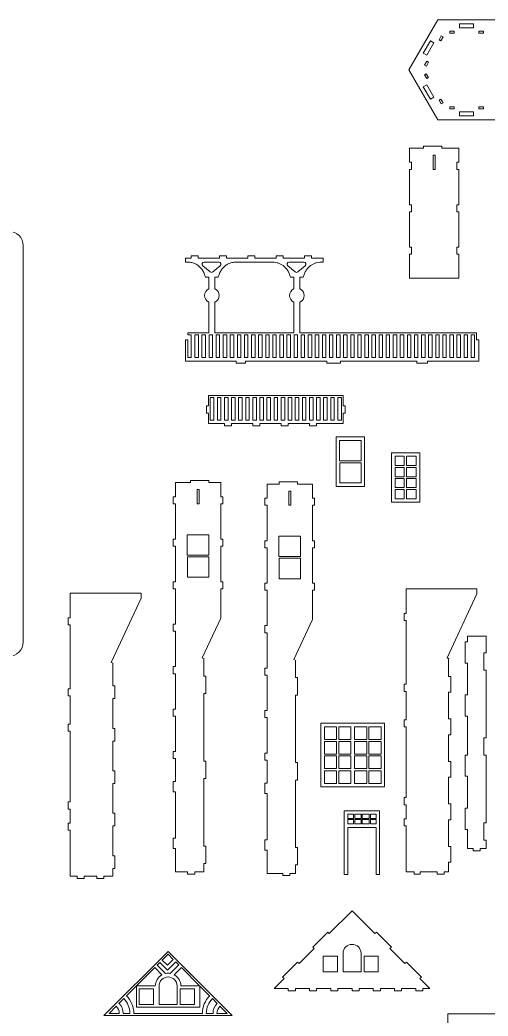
# Model space of a CAD drawing. Header units: millimetres. Extents: x -1884 to 2308, y -1461 to 1756.
# Drawn here: x -572 to 89, y -644 to 763 of the extents above; entities that cross this region are included whole.
import ezdxf

# ---------------------------------------------------------------- set-up
doc = ezdxf.new("R2010")
doc.units = ezdxf.units.MM

msp = doc.modelspace()

# ---------------------------------------------------------------- linework, layer by layer
at = {"color": 7, "linetype": 'Continuous', "lineweight": 15}
for p, q in [((18.1, 763.4), (-22.7, 692.8)), ((99.6, 763.4), (18.1, 763.4)), ((35.1, 744.7), (35.1, 747.7)), ((35.1, 747.7), (41.3, 747.7)), ((41.3, 747.7), (41.3, 744.7)), ((48.8, 752.1), (48.8, 757.7)), ((48.8, 757.7), (68.8, 757.7)), ((68.8, 752.1), (48.8, 752.1)), ((68.8, 757.7), (68.8, 752.1)), ((76.3, 747.7), (82.6, 747.7)), ((76.3, 744.7), (76.3, 747.7)), ((82.6, 747.7), (82.6, 744.7)), ((-2.3, 716.6), (7.7, 733.9)), ((7.7, 733.9), (12.5, 731.1)), ((20, 735.4), (23.1, 740.8)), ((22.6, 733.9), (20, 735.4)), ((25.7, 739.3), (22.6, 733.9)), ((23.1, 740.8), (25.7, 739.3)), ((41.3, 744.7), (35.1, 744.7)), ((82.6, 744.7), (76.3, 744.7)), ((12.5, 731.1), (2.5, 713.8)), ((2.5, 713.8), (-2.3, 716.6)), ((-0.6, 699.7), (2.5, 705.1)), ((5.1, 703.6), (2, 698.2)), ((2.5, 705.1), (5.1, 703.6)), ((-22.7, 692.8), (18.1, 622.2)), ((2, 698.2), (-0.6, 699.7)), ((-0.6, 685.9), (1.9, 687.3)), ((2.5, 680.5), (-0.6, 685.9)), ((1.9, 687.3), (5, 681.9)), ((5, 681.9), (2.5, 680.5)), ((-2.3, 669), (2.5, 671.8)), ((7.7, 651.7), (-2.3, 669)), ((2.5, 671.8), (12.5, 654.5)), ((12.5, 654.5), (7.7, 651.7)), ((20, 650.2), (22.6, 651.7)), ((23.1, 644.7), (20, 650.2)), ((22.6, 651.7), (25.7, 646.2)), ((25.7, 646.2), (23.1, 644.7)), ((35.1, 640.8), (41.3, 640.8)), ((35.1, 637.8), (35.1, 640.8)), ((41.3, 637.8), (35.1, 637.8)), ((41.3, 640.8), (41.3, 637.8)), ((48.8, 633.5), (68.8, 633.5)), ((48.8, 627.9), (48.8, 633.5)), ((68.8, 633.5), (68.8, 627.9)), ((76.3, 640.8), (82.6, 640.8)), ((76.3, 637.8), (76.3, 640.8)), ((82.6, 637.8), (76.3, 637.8)), ((82.6, 640.8), (82.6, 637.8)), ((18.1, 622.2), (99.6, 622.2)), ((68.8, 627.9), (48.8, 627.9)), ((-21.9, 582.3), (-21.9, 562.3)), ((-2, 582.3), (-21.9, 582.3)), ((23.9, 585.3), (-2, 585.3)), ((-2, 585.3), (-2, 582.3)), ((23.9, 582.3), (23.9, 585.3)), ((48.1, 582.3), (23.9, 582.3)), ((48.1, 562.3), (48.1, 582.3)), ((11.6, 572.3), (14.6, 572.3)), ((11.6, 552.3), (11.6, 572.3)), ((14.6, 572.3), (14.6, 552.3)), ((-18.9, 562.3), (-21.9, 562.3)), ((-21.9, 552.3), (-21.9, 502.3)), ((-21.9, 552.3), (-18.9, 552.3)), ((-18.9, 552.3), (-18.9, 562.3)), ((14.6, 552.3), (11.6, 552.3)), ((48.1, 562.3), (45.1, 562.3)), ((45.1, 562.3), (45.1, 552.3)), ((45.1, 552.3), (48.1, 552.3)), ((48.1, 502.3), (48.1, 552.3)), ((-18.9, 502.3), (-21.9, 502.3)), ((-18.9, 492.3), (-18.9, 502.3)), ((48.1, 502.3), (45.1, 502.3)), ((45.1, 502.3), (45.1, 492.3)), ((-21.9, 492.3), (-21.9, 442.3)), ((-21.9, 492.3), (-18.9, 492.3)), ((45.1, 492.3), (48.1, 492.3)), ((48.1, 442.3), (48.1, 492.3)), ((-567.1, -115.3), (-567.1, 444.7)), ((-18.9, 442.3), (-21.9, 442.3)), ((-18.9, 432.3), (-18.9, 442.3)), ((48.1, 442.3), (45.1, 442.3)), ((45.1, 442.3), (45.1, 432.3)), ((-337.8, 427), (-337.8, 421.4)), ((-330.2, 427), (-337.8, 427)), ((-330.2, 427), (-330.2, 430)), ((-330.2, 430), (-320.2, 430)), ((-320.2, 427), (-320.2, 430)), ((-290.2, 427), (-320.2, 427)), ((-290.2, 427), (-290.2, 430)), ((-290.2, 430), (-280.2, 430)), ((-280.2, 427), (-280.2, 430)), ((-250.2, 427), (-280.2, 427)), ((-250.2, 427), (-250.2, 430)), ((-250.2, 430), (-240.2, 430)), ((-240.2, 427), (-240.2, 430)), ((-210.2, 427), (-240.2, 427)), ((-210.2, 427), (-210.2, 430)), ((-210.2, 430), (-200.2, 430)), ((-200.2, 427), (-200.2, 430)), ((-170.2, 427), (-200.2, 427)), ((-170.2, 427), (-170.2, 430)), ((-170.2, 430), (-160.2, 430)), ((-160.2, 427), (-160.2, 430)), ((-143.7, 427), (-160.2, 427)), ((-143.7, 421.4), (-143.7, 427)), ((-21.9, 432.3), (-21.9, 398.8)), ((-21.9, 432.3), (-18.9, 432.3)), ((45.1, 432.3), (48.1, 432.3)), ((48.1, 398.8), (48.1, 432.3)), ((-313.7, 416.1), (-303.2, 407.5)), ((-290.8, 421.4), (-311.8, 421.4)), ((-299.4, 407.5), (-288.9, 416.1)), ((-217.8, 421.4), (-263.7, 421.4)), ((-193.7, 416.1), (-183.2, 407.5)), ((-170.8, 421.4), (-191.8, 421.4)), ((-179.4, 407.5), (-168.9, 416.1)), ((-309.8, 399.8), (-304.9, 399.8)), ((-304.9, 399.8), (-304.9, 383.6)), ((-291.7, 399.8), (-296.6, 399.8)), ((-296.6, 399.8), (-296.6, 383.6)), ((-184.9, 399.8), (-189.8, 399.8)), ((-184.9, 383.6), (-184.9, 399.8)), ((-176.6, 399.8), (-171.7, 399.8)), ((-176.6, 383.6), (-176.6, 399.8)), ((-21.9, 398.8), (48.1, 398.8)), ((-304.9, 364.6), (-304.9, 321.5)), ((-296.6, 364.6), (-296.6, 321.5)), ((-184.9, 321.5), (-184.9, 364.6)), ((-176.6, 321.5), (-176.6, 364.6)), ((-337.8, 311.5), (-337.8, 281.5)), ((-334.8, 311.5), (-337.8, 311.5)), ((-334.8, 318.5), (-334.8, 321.5)), ((-304.9, 321.5), (-334.8, 321.5)), ((-329.8, 318.5), (-334.8, 318.5)), ((-334.8, 311.5), (-334.8, 286.5)), ((-329.8, 286.5), (-329.8, 318.5)), ((-324.8, 318.5), (-324.8, 286.5)), ((-319.8, 318.5), (-324.8, 318.5)), ((-319.8, 286.5), (-319.8, 318.5)), ((-314.8, 318.5), (-314.8, 286.5)), ((-309.8, 318.5), (-314.8, 318.5)), ((-309.8, 286.5), (-309.8, 318.5)), ((-304.8, 318.5), (-304.8, 286.5)), ((-299.8, 318.5), (-304.8, 318.5)), ((-299.8, 286.5), (-299.8, 318.5)), ((-296.6, 321.5), (-184.9, 321.5)), ((-294.8, 318.5), (-294.8, 286.5)), ((-289.8, 318.5), (-294.8, 318.5)), ((-289.8, 286.5), (-289.8, 318.5)), ((-284.8, 318.5), (-284.8, 286.5)), ((-279.8, 318.5), (-284.8, 318.5)), ((-279.8, 286.5), (-279.8, 318.5)), ((-274.8, 318.5), (-274.8, 286.5)), ((-269.8, 318.5), (-274.8, 318.5)), ((-269.8, 286.5), (-269.8, 318.5)), ((-264.8, 318.5), (-264.8, 286.5)), ((-259.8, 318.5), (-264.8, 318.5)), ((-259.8, 286.5), (-259.8, 318.5)), ((-254.8, 318.5), (-254.8, 286.5)), ((-249.8, 318.5), (-254.8, 318.5)), ((-249.8, 286.5), (-249.8, 318.5)), ((-244.8, 318.5), (-244.8, 286.5)), ((-239.8, 318.5), (-244.8, 318.5)), ((-239.8, 286.5), (-239.8, 318.5)), ((-234.8, 318.5), (-234.8, 286.5)), ((-229.8, 318.5), (-234.8, 318.5)), ((-229.8, 286.5), (-229.8, 318.5)), ((-224.8, 318.5), (-224.8, 286.5)), ((-219.8, 318.5), (-224.8, 318.5)), ((-219.8, 286.5), (-219.8, 318.5)), ((-214.8, 318.5), (-214.8, 286.5)), ((-209.8, 318.5), (-214.8, 318.5)), ((-209.8, 286.5), (-209.8, 318.5)), ((-204.8, 318.5), (-204.8, 286.5)), ((-199.8, 318.5), (-204.8, 318.5)), ((-199.8, 286.5), (-199.8, 318.5)), ((-194.8, 318.5), (-194.8, 286.5)), ((-189.8, 318.5), (-194.8, 318.5)), ((-189.8, 286.5), (-189.8, 318.5)), ((-184.8, 318.5), (-184.8, 286.5)), ((-179.8, 318.5), (-184.8, 318.5)), ((-179.8, 286.5), (-179.8, 318.5)), ((73, 321.5), (-176.6, 321.5)), ((-174.8, 318.5), (-174.8, 286.5)), ((-169.8, 318.5), (-174.8, 318.5)), ((-169.8, 286.5), (-169.8, 318.5)), ((-164.8, 318.5), (-164.8, 286.5)), ((-159.8, 318.5), (-164.8, 318.5)), ((-159.8, 286.5), (-159.8, 318.5)), ((-154.8, 318.5), (-154.8, 286.5)), ((-149.8, 318.5), (-154.8, 318.5)), ((-149.8, 286.5), (-149.8, 318.5)), ((-144.8, 318.5), (-144.8, 286.5)), ((-139.8, 318.5), (-144.8, 318.5)), ((-139.8, 286.5), (-139.8, 318.5)), ((-134.8, 318.5), (-134.8, 286.5)), ((-129.8, 318.5), (-134.8, 318.5)), ((-129.8, 286.5), (-129.8, 318.5)), ((-124.8, 318.5), (-124.8, 286.5)), ((-119.8, 318.5), (-124.8, 318.5)), ((-119.8, 286.5), (-119.8, 318.5)), ((-114.8, 318.5), (-114.8, 286.5)), ((-109.8, 318.5), (-114.8, 318.5)), ((-109.8, 286.5), (-109.8, 318.5)), ((-104.8, 318.5), (-104.8, 286.5)), ((-99.8, 318.5), (-104.8, 318.5)), ((-99.8, 286.5), (-99.8, 318.5)), ((-94.8, 318.5), (-94.8, 286.5)), ((-89.8, 318.5), (-94.8, 318.5)), ((-89.8, 286.5), (-89.8, 318.5)), ((-84.8, 318.5), (-84.8, 286.5)), ((-79.8, 318.5), (-84.8, 318.5)), ((-79.8, 286.5), (-79.8, 318.5)), ((-74.8, 318.5), (-74.8, 286.5)), ((-69.8, 318.5), (-74.8, 318.5)), ((-69.8, 286.5), (-69.8, 318.5)), ((-64.8, 318.5), (-64.8, 286.5)), ((-59.8, 318.5), (-64.8, 318.5)), ((-59.8, 286.5), (-59.8, 318.5)), ((-54.8, 318.5), (-54.8, 286.5)), ((-49.8, 318.5), (-54.8, 318.5)), ((-49.8, 286.5), (-49.8, 318.5)), ((-44.8, 318.5), (-44.8, 286.5)), ((-39.8, 318.5), (-44.8, 318.5)), ((-39.8, 286.5), (-39.8, 318.5)), ((-34.8, 318.5), (-34.8, 286.5)), ((-29.8, 318.5), (-34.8, 318.5)), ((-29.8, 286.5), (-29.8, 318.5)), ((-24.8, 318.5), (-24.8, 286.5)), ((-19.8, 318.5), (-24.8, 318.5)), ((-19.8, 286.5), (-19.8, 318.5)), ((-14.8, 318.5), (-14.8, 286.5)), ((-9.8, 318.5), (-14.8, 318.5)), ((-9.8, 286.5), (-9.8, 318.5)), ((-4.8, 318.5), (-4.8, 286.5)), ((0.2, 318.5), (-4.8, 318.5)), ((0.2, 286.5), (0.2, 318.5)), ((5.2, 318.5), (5.2, 286.5)), ((10.2, 318.5), (5.2, 318.5)), ((10.2, 286.5), (10.2, 318.5)), ((15.2, 318.5), (15.2, 286.5)), ((20.2, 318.5), (15.2, 318.5)), ((20.2, 286.5), (20.2, 318.5)), ((25.2, 318.5), (25.2, 286.5)), ((30.2, 318.5), (25.2, 318.5)), ((30.2, 286.5), (30.2, 318.5)), ((35.2, 318.5), (35.2, 286.5)), ((40.2, 318.5), (35.2, 318.5)), ((40.2, 286.5), (40.2, 318.5)), ((45.2, 318.5), (45.2, 286.5)), ((50.2, 318.5), (45.2, 318.5)), ((50.2, 286.5), (50.2, 318.5)), ((55.2, 318.5), (55.2, 286.5)), ((60.2, 318.5), (55.2, 318.5)), ((60.2, 286.5), (60.2, 318.5)), ((65.2, 318.5), (65.2, 286.5)), ((70.2, 318.5), (65.2, 318.5)), ((70.2, 286.5), (70.2, 318.5)), ((73, 321.5), (73, 311.5)), ((73, 311.5), (76, 311.5)), ((76, 281.5), (76, 311.5)), ((-337.8, 281.5), (-266.3, 281.5)), ((-334.8, 286.5), (-329.8, 286.5)), ((-324.8, 286.5), (-319.8, 286.5)), ((-314.8, 286.5), (-309.8, 286.5)), ((-304.8, 286.5), (-299.8, 286.5)), ((-294.8, 286.5), (-289.8, 286.5)), ((-284.8, 286.5), (-279.8, 286.5)), ((-274.8, 286.5), (-269.8, 286.5)), ((-266.3, 278.5), (-266.3, 281.5)), ((-264.8, 286.5), (-259.8, 286.5)), ((-254.8, 286.5), (-249.8, 286.5)), ((-253.4, 281.5), (-138.4, 281.5)), ((-253.4, 278.5), (-253.4, 281.5)), ((-244.8, 286.5), (-239.8, 286.5)), ((-234.8, 286.5), (-229.8, 286.5)), ((-224.8, 286.5), (-219.8, 286.5)), ((-214.8, 286.5), (-209.8, 286.5)), ((-204.8, 286.5), (-199.8, 286.5)), ((-194.8, 286.5), (-189.8, 286.5)), ((-184.8, 286.5), (-179.8, 286.5)), ((-174.8, 286.5), (-169.8, 286.5)), ((-164.8, 286.5), (-159.8, 286.5)), ((-154.8, 286.5), (-149.8, 286.5)), ((-144.8, 286.5), (-139.8, 286.5)), ((-138.4, 278.5), (-138.4, 281.5)), ((-134.8, 286.5), (-129.8, 286.5)), ((-124.8, 286.5), (-119.8, 286.5)), ((-119.4, 281.5), (-11.3, 281.5)), ((-119.4, 278.5), (-119.4, 281.5)), ((-114.8, 286.5), (-109.8, 286.5)), ((-104.8, 286.5), (-99.8, 286.5)), ((-94.8, 286.5), (-89.8, 286.5)), ((-84.8, 286.5), (-79.8, 286.5)), ((-74.8, 286.5), (-69.8, 286.5)), ((-64.8, 286.5), (-59.8, 286.5)), ((-54.8, 286.5), (-49.8, 286.5)), ((-44.8, 286.5), (-39.8, 286.5)), ((-34.8, 286.5), (-29.8, 286.5)), ((-24.8, 286.5), (-19.8, 286.5)), ((-14.8, 286.5), (-9.8, 286.5)), ((-11.3, 278.5), (-11.3, 281.5)), ((-4.8, 286.5), (0.2, 286.5)), ((3.5, 281.5), (76, 281.5)), ((3.5, 278.5), (3.5, 281.5)), ((5.2, 286.5), (10.2, 286.5)), ((15.2, 286.5), (20.2, 286.5)), ((25.2, 286.5), (30.2, 286.5)), ((35.2, 286.5), (40.2, 286.5)), ((45.2, 286.5), (50.2, 286.5)), ((55.2, 286.5), (60.2, 286.5)), ((65.2, 286.5), (70.2, 286.5)), ((-266.3, 278.5), (-253.4, 278.5)), ((-138.4, 278.5), (-119.4, 278.5)), ((-11.3, 278.5), (3.5, 278.5)), ((-115.5, 233.1), (-305.5, 233.1)), ((-305.5, 233.1), (-305.5, 218.1)), ((-303, 230.1), (-303, 198.1)), ((-298, 230.1), (-303, 230.1)), ((-298, 198.1), (-298, 230.1)), ((-288, 230.1), (-293, 230.1)), ((-293, 230.1), (-293, 198.1)), ((-288, 198.1), (-288, 230.1)), ((-278, 230.1), (-283, 230.1)), ((-283, 230.1), (-283, 198.1)), ((-278, 198.1), (-278, 230.1)), ((-268, 230.1), (-273, 230.1)), ((-273, 230.1), (-273, 198.1)), ((-268, 198.1), (-268, 230.1)), ((-258, 230.1), (-263, 230.1)), ((-263, 230.1), (-263, 198.1)), ((-258, 198.1), (-258, 230.1)), ((-248, 230.1), (-253, 230.1)), ((-253, 230.1), (-253, 198.1)), ((-248, 198.1), (-248, 230.1)), ((-238, 230.1), (-243, 230.1)), ((-243, 230.1), (-243, 198.1)), ((-238, 198.1), (-238, 230.1)), ((-228, 230.1), (-233, 230.1)), ((-233, 230.1), (-233, 198.1)), ((-228, 198.1), (-228, 230.1)), ((-218, 230.1), (-223, 230.1)), ((-223, 230.1), (-223, 198.1)), ((-218, 198.1), (-218, 230.1)), ((-208, 230.1), (-213, 230.1)), ((-213, 230.1), (-213, 198.1)), ((-208, 198.1), (-208, 230.1)), ((-198, 230.1), (-203, 230.1)), ((-203, 230.1), (-203, 198.1)), ((-198, 198.1), (-198, 230.1)), ((-188, 230.1), (-193, 230.1)), ((-193, 230.1), (-193, 198.1)), ((-188, 198.1), (-188, 230.1)), ((-178, 230.1), (-183, 230.1)), ((-183, 230.1), (-183, 198.1)), ((-178, 198.1), (-178, 230.1)), ((-168, 230.1), (-173, 230.1)), ((-173, 230.1), (-173, 198.1)), ((-168, 198.1), (-168, 230.1)), ((-158, 230.1), (-163, 230.1)), ((-163, 230.1), (-163, 198.1)), ((-158, 198.1), (-158, 230.1)), ((-148, 230.1), (-153, 230.1)), ((-153, 230.1), (-153, 198.1)), ((-148, 198.1), (-148, 230.1)), ((-138, 230.1), (-143, 230.1)), ((-143, 230.1), (-143, 198.1)), ((-138, 198.1), (-138, 230.1)), ((-128, 230.1), (-133, 230.1)), ((-133, 230.1), (-133, 198.1)), ((-128, 198.1), (-128, 230.1)), ((-118, 230.1), (-123, 230.1)), ((-123, 230.1), (-123, 198.1)), ((-118, 198.1), (-118, 230.1)), ((-115.5, 218.1), (-115.5, 233.1)), ((-308.5, 218.1), (-308.5, 208.1)), ((-305.5, 218.1), (-308.5, 218.1)), ((-112.5, 218.1), (-115.5, 218.1)), ((-112.5, 208.1), (-112.5, 218.1)), ((-308.5, 208.1), (-305.5, 208.1)), ((-305.5, 208.1), (-305.5, 193.1)), ((-303, 198.1), (-298, 198.1)), ((-293, 198.1), (-288, 198.1)), ((-283, 198.1), (-278, 198.1)), ((-273, 198.1), (-268, 198.1)), ((-263, 198.1), (-258, 198.1)), ((-253, 198.1), (-248, 198.1)), ((-243, 198.1), (-238, 198.1)), ((-233, 198.1), (-228, 198.1)), ((-223, 198.1), (-218, 198.1)), ((-213, 198.1), (-208, 198.1)), ((-203, 198.1), (-198, 198.1)), ((-193, 198.1), (-188, 198.1)), ((-183, 198.1), (-178, 198.1)), ((-173, 198.1), (-168, 198.1)), ((-163, 198.1), (-158, 198.1)), ((-153, 198.1), (-148, 198.1)), ((-143, 198.1), (-138, 198.1)), ((-133, 198.1), (-128, 198.1)), ((-123, 198.1), (-118, 198.1)), ((-115.5, 208.1), (-112.5, 208.1)), ((-115.5, 193.1), (-115.5, 208.1)), ((-305.5, 193.1), (-283, 193.1)), ((-283, 190.1), (-283, 193.1)), ((-273, 190.1), (-283, 190.1)), ((-273, 193.1), (-243, 193.1)), ((-273, 190.1), (-273, 193.1)), ((-243, 190.1), (-243, 193.1)), ((-233, 190.1), (-243, 190.1)), ((-233, 193.1), (-203, 193.1)), ((-233, 190.1), (-233, 193.1)), ((-203, 190.1), (-203, 193.1)), ((-193, 190.1), (-203, 190.1)), ((-193, 193.1), (-163, 193.1)), ((-193, 190.1), (-193, 193.1)), ((-163, 190.1), (-163, 193.1)), ((-153, 190.1), (-163, 190.1)), ((-153, 193.1), (-115.5, 193.1)), ((-153, 190.1), (-153, 193.1)), ((-125.2, 104.3), (-125.2, 174.3)), ((-125.2, 174.3), (-85.2, 174.3)), ((-120.6, 169.3), (-90.2, 169.3)), ((-120.6, 140.5), (-120.6, 169.3)), ((-90.2, 169.3), (-90.2, 140.5)), ((-85.2, 174.3), (-85.2, 104.3)), ((-7.2, 152), (-47.2, 152)), ((-47.2, 152), (-47.2, 82)), ((-42.2, 133.9), (-42.2, 147)), ((-29.1, 147), (-42.2, 147)), ((-29.1, 147), (-29.1, 133.9)), ((-12.2, 147), (-25.9, 147)), ((-25.9, 133.9), (-25.9, 147)), ((-12.2, 133.9), (-12.2, 147)), ((-7.2, 82), (-7.2, 152)), ((-90.2, 140.5), (-120.6, 140.5)), ((-120.2, 138), (-90.2, 138)), ((-120.2, 109.3), (-120.2, 138)), ((-90.2, 138), (-90.2, 109.3)), ((-29.1, 133.9), (-42.2, 133.9)), ((-42.2, 131.2), (-29.1, 131.2)), ((-42.2, 118.2), (-42.2, 131.2)), ((-29.1, 131.2), (-29.1, 118.2)), ((-12.2, 133.9), (-25.9, 133.9)), ((-25.9, 131.2), (-12.2, 131.2)), ((-25.9, 118.2), (-25.9, 131.2)), ((-12.2, 118.2), (-12.2, 131.2)), ((-331, 112.9), (-305.2, 112.9)), ((-331, 109.9), (-331, 112.9)), ((-305.2, 112.9), (-305.2, 109.9)), ((-42.2, 118.2), (-29.1, 118.2)), ((-29.1, 115.7), (-42.2, 115.7)), ((-42.2, 115.7), (-42.2, 102.7)), ((-29.1, 115.7), (-29.1, 102.7)), ((-25.9, 118.2), (-12.2, 118.2)), ((-12.2, 115.7), (-25.9, 115.7)), ((-25.9, 102.7), (-25.9, 115.7)), ((-12.2, 102.7), (-12.2, 115.7)), ((-352.2, 89.9), (-352.2, 109.9)), ((-352.2, 109.9), (-331, 109.9)), ((-318.5, 99.9), (-321.7, 99.9)), ((-321.7, 99.9), (-321.7, 79.9)), ((-318.5, 79.9), (-318.5, 99.9)), ((-305.2, 109.9), (-288.2, 109.9)), ((-288.2, 89.9), (-288.2, 109.9)), ((-222.8, 87.8), (-222.8, 107.8)), ((-205.9, 107.8), (-222.8, 107.8)), ((-205.9, 107.8), (-205.9, 110.8)), ((-205.9, 110.8), (-180, 110.8)), ((-180, 107.8), (-180, 110.8)), ((-158.8, 107.8), (-180, 107.8)), ((-158.8, 87.8), (-158.8, 107.8)), ((-85.2, 104.3), (-125.2, 104.3)), ((-90.2, 109.3), (-120.2, 109.3)), ((-29.1, 102.7), (-42.2, 102.7)), ((-42.2, 100), (-29.1, 100)), ((-42.2, 100), (-42.2, 87)), ((-29.1, 100), (-29.1, 87)), ((-12.2, 102.7), (-25.9, 102.7)), ((-25.9, 87), (-25.9, 100)), ((-25.9, 100), (-12.2, 100)), ((-12.2, 87), (-12.2, 100)), ((-355.2, 79.9), (-355.2, 89.9)), ((-355.2, 89.9), (-352.2, 89.9)), ((-288.2, 89.9), (-285.2, 89.9)), ((-285.2, 89.9), (-285.2, 79.9)), ((-225.8, 77.8), (-225.8, 87.8)), ((-225.8, 87.8), (-222.8, 87.8)), ((-192.3, 97.8), (-189.1, 97.8)), ((-192.3, 77.8), (-192.3, 97.8)), ((-189.1, 97.8), (-189.1, 77.8)), ((-158.8, 87.8), (-155.8, 87.8)), ((-155.8, 87.8), (-155.8, 77.8)), ((-42.2, 87), (-29.1, 87)), ((-25.9, 87), (-12.2, 87)), ((-355.2, 79.9), (-352.2, 79.9)), ((-352.2, 29.9), (-352.2, 79.9)), ((-321.7, 79.9), (-318.5, 79.9)), ((-288.2, 79.9), (-285.2, 79.9)), ((-288.2, 29.9), (-288.2, 79.9)), ((-225.8, 77.8), (-222.8, 77.8)), ((-222.8, 27.8), (-222.8, 77.8)), ((-189.1, 77.8), (-192.3, 77.8)), ((-158.8, 77.8), (-155.8, 77.8)), ((-158.8, 27.8), (-158.8, 77.8)), ((-47.2, 82), (-7.2, 82)), ((-355.2, 19.9), (-355.2, 29.9)), ((-355.2, 29.9), (-352.2, 29.9)), ((-305.2, 36.2), (-335.6, 36.2)), ((-335.6, 36.2), (-335.6, 7.5)), ((-305.2, 7.5), (-305.2, 36.2)), ((-288.2, 29.9), (-285.2, 29.9)), ((-285.2, 29.9), (-285.2, 19.9)), ((-206.2, 34.1), (-206.2, 5.4)), ((-175.8, 34.1), (-206.2, 34.1)), ((-175.8, 5.4), (-175.8, 34.1)), ((-355.2, 19.9), (-352.2, 19.9)), ((-352.2, -30.1), (-352.2, 19.9)), ((-288.2, 19.9), (-285.2, 19.9)), ((-288.2, -30.1), (-288.2, 19.9)), ((-225.8, 17.8), (-225.8, 27.8)), ((-225.8, 27.8), (-222.8, 27.8)), ((-225.8, 17.8), (-222.8, 17.8)), ((-222.8, -32.2), (-222.8, 17.8)), ((-158.8, 27.8), (-155.8, 27.8)), ((-158.8, 17.8), (-155.8, 17.8)), ((-158.8, -32.2), (-158.8, 17.8)), ((-155.8, 27.8), (-155.8, 17.8)), ((-335.6, 7.5), (-305.2, 7.5)), ((-305.2, 5), (-335.2, 5)), ((-335.2, 5), (-335.2, -23.8)), ((-305.2, -23.8), (-305.2, 5)), ((-206.2, 5.4), (-175.8, 5.4)), ((-175.8, 2.9), (-205.8, 2.9)), ((-205.8, 2.9), (-205.8, -25.9)), ((-175.8, -25.9), (-175.8, 2.9)), ((-335.2, -23.8), (-305.2, -23.8)), ((-205.8, -25.9), (-175.8, -25.9)), ((-355.2, -40.1), (-355.2, -30.1)), ((-355.2, -30.1), (-352.2, -30.1)), ((-355.2, -40.1), (-352.2, -40.1)), ((-352.2, -90.1), (-352.2, -40.1)), ((-288.2, -30.1), (-285.2, -30.1)), ((-288.2, -40.1), (-285.2, -40.1)), ((-288.2, -81.5), (-288.2, -40.1)), ((-285.2, -30.1), (-285.2, -40.1)), ((-225.8, -42.2), (-225.8, -32.2)), ((-225.8, -32.2), (-222.8, -32.2)), ((-225.8, -42.2), (-222.8, -42.2)), ((-222.8, -92.2), (-222.8, -42.2)), ((-158.8, -32.2), (-155.8, -32.2)), ((-158.8, -42.2), (-155.8, -42.2)), ((-158.8, -83.6), (-158.8, -42.2)), ((-155.8, -32.2), (-155.8, -42.2)), ((-26.5, -75.1), (-26.5, -40.1)), ((-26.5, -40.1), (73.5, -40.1)), ((73.5, -47.2), (73.5, -40.1)), ((-500.6, -46.3), (-400.6, -46.3)), ((-500.6, -81.3), (-500.6, -46.3)), ((-442.9, -144.1), (-400.6, -53.4)), ((-400.6, -53.4), (-400.6, -46.3)), ((31.2, -137.9), (73.5, -47.2)), ((-503.6, -91.3), (-503.6, -81.3)), ((-503.6, -81.3), (-500.6, -81.3)), ((-314.5, -137.9), (-288.2, -81.5)), ((-158.8, -83.6), (-185.1, -140)), ((-29.5, -85.1), (-29.5, -75.1)), ((-29.5, -75.1), (-26.5, -75.1)), ((-503.6, -91.3), (-500.6, -91.3)), ((-500.6, -181.3), (-500.6, -91.3)), ((-355.2, -100.1), (-355.2, -90.1)), ((-355.2, -90.1), (-352.2, -90.1)), ((-225.8, -102.2), (-225.8, -92.2)), ((-225.8, -92.2), (-222.8, -92.2)), ((-29.5, -85.1), (-26.5, -85.1)), ((-26.5, -175.1), (-26.5, -85.1)), ((-355.2, -100.1), (-352.2, -100.1)), ((-352.2, -150.1), (-352.2, -100.1)), ((-225.8, -102.2), (-222.8, -102.2)), ((-222.8, -152.2), (-222.8, -102.2)), ((60, -107.2), (86.3, -107.2)), ((60, -107.2), (60, -115)), ((86.3, -130.7), (86.3, -107.2)), ((57, -145), (57, -115)), ((57, -115), (60, -115)), ((-311.8, -139.2), (-314.5, -137.9)), ((-311.8, -139.2), (-312.2, -140.1)), ((-312.2, -163.6), (-312.2, -140.1)), ((-185.1, -140), (-182.4, -141.3)), ((33.9, -139.2), (31.2, -137.9)), ((33.9, -139.2), (33.5, -140.1)), ((33.5, -164), (33.5, -140.1)), ((83.3, -130.7), (86.3, -130.7)), ((83.3, -155.3), (83.3, -130.7)), ((-440.2, -145.4), (-442.9, -144.1)), ((-440.2, -145.4), (-440.6, -146.3)), ((-440.6, -177.3), (-440.6, -146.3)), ((-355.2, -160.1), (-355.2, -150.1)), ((-355.2, -150.1), (-352.2, -150.1)), ((-225.8, -162.2), (-225.8, -152.2)), ((-225.8, -152.2), (-222.8, -152.2)), ((-182.8, -142.2), (-182.4, -141.3)), ((-182.8, -142.2), (-182.8, -165.7)), ((57, -145), (60, -145)), ((60, -145), (60, -190)), ((-355.2, -160.1), (-352.2, -160.1)), ((-352.2, -210.1), (-352.2, -160.1)), ((-309.2, -163.6), (-312.2, -163.6)), ((-309.2, -188.2), (-309.2, -163.6)), ((-225.8, -162.2), (-222.8, -162.2)), ((-222.8, -212.2), (-222.8, -162.2)), ((-179.8, -165.7), (-182.8, -165.7)), ((-179.8, -190.3), (-179.8, -165.7)), ((33.5, -164), (36.5, -164)), ((36.5, -164), (36.5, -186.4)), ((86.3, -155.3), (83.3, -155.3)), ((86.3, -250.7), (86.3, -155.3)), ((-503.6, -191.3), (-503.6, -181.3)), ((-503.6, -181.3), (-500.6, -181.3)), ((-440.6, -177.3), (-437.6, -177.3)), ((-437.6, -177.3), (-437.6, -195.2)), ((-29.5, -185.1), (-29.5, -175.1)), ((-29.5, -175.1), (-26.5, -175.1)), ((-503.6, -191.3), (-500.6, -191.3)), ((-500.6, -231.3), (-500.6, -191.3)), ((-437.6, -195.2), (-440.6, -195.2)), ((-440.6, -237.3), (-440.6, -195.2)), ((-309.2, -188.2), (-312.2, -188.2)), ((-312.2, -283.6), (-312.2, -188.2)), ((-179.8, -190.3), (-182.8, -190.3)), ((-182.8, -190.3), (-182.8, -285.7)), ((-29.5, -185.1), (-26.5, -185.1)), ((-26.5, -225.1), (-26.5, -185.1)), ((36.5, -186.4), (33.5, -186.4)), ((33.5, -224), (33.5, -186.4)), ((57, -220), (57, -190)), ((57, -190), (60, -190)), ((-355.2, -220.1), (-355.2, -210.1)), ((-355.2, -210.1), (-352.2, -210.1)), ((-355.2, -220.1), (-352.2, -220.1)), ((-352.2, -270.1), (-352.2, -220.1)), ((-225.8, -222.2), (-225.8, -212.2)), ((-225.8, -212.2), (-222.8, -212.2)), ((-225.8, -222.2), (-222.8, -222.2)), ((-222.8, -272.2), (-222.8, -222.2)), ((-29.5, -235.1), (-29.5, -225.1)), ((-29.5, -225.1), (-26.5, -225.1)), ((33.5, -224), (36.5, -224)), ((36.5, -224), (36.5, -246.4)), ((57, -220), (60, -220)), ((60, -220), (60, -275)), ((-503.6, -241.3), (-503.6, -231.3)), ((-503.6, -231.3), (-500.6, -231.3)), ((-440.6, -237.3), (-437.6, -237.3)), ((-437.6, -237.3), (-437.6, -255.2)), ((-146.9, -230), (-146.9, -320)), ((-56.9, -230), (-146.9, -230)), ((-124.7, -235), (-141.9, -235)), ((-141.9, -235), (-141.9, -253)), ((-124.7, -253), (-124.7, -235)), ((-104.4, -235), (-121.7, -235)), ((-121.7, -235), (-121.7, -253)), ((-104.4, -235), (-104.4, -253)), ((-82.2, -235), (-99.4, -235)), ((-99.4, -235), (-99.4, -253)), ((-82.2, -253), (-82.2, -235)), ((-61.9, -235), (-79.2, -235)), ((-79.2, -235), (-79.2, -253)), ((-61.9, -235), (-61.9, -253)), ((-56.9, -230), (-56.9, -320)), ((-29.5, -235.1), (-26.5, -235.1)), ((-26.5, -335.1), (-26.5, -235.1)), ((-503.6, -241.3), (-500.6, -241.3)), ((-500.6, -341.3), (-500.6, -241.3)), ((-141.9, -253), (-124.7, -253)), ((-121.7, -253), (-104.4, -253)), ((-99.4, -253), (-82.2, -253)), ((-79.2, -253), (-61.9, -253)), ((36.5, -246.4), (33.5, -246.4)), ((33.5, -284), (33.5, -246.4)), ((83.3, -250.7), (86.3, -250.7)), ((83.3, -275.3), (83.3, -250.7)), ((-437.6, -255.2), (-440.6, -255.2)), ((-440.6, -297.3), (-440.6, -255.2)), ((-124.7, -256), (-141.9, -256)), ((-141.9, -256), (-141.9, -273.8)), ((-124.7, -273.8), (-124.7, -256)), ((-104.4, -256), (-121.7, -256)), ((-121.7, -256), (-121.7, -273.8)), ((-104.4, -256), (-104.4, -273.8)), ((-82.2, -256), (-99.4, -256)), ((-99.4, -256), (-99.4, -273.8)), ((-82.2, -273.8), (-82.2, -256)), ((-61.9, -256), (-79.2, -256)), ((-79.2, -256), (-79.2, -273.8)), ((-61.9, -256), (-61.9, -273.8)), ((-355.2, -280.1), (-355.2, -270.1)), ((-355.2, -270.1), (-352.2, -270.1)), ((-355.2, -280.1), (-352.2, -280.1)), ((-352.2, -312.4), (-352.2, -280.1)), ((-225.8, -282.2), (-225.8, -272.2)), ((-225.8, -272.2), (-222.8, -272.2)), ((-124.7, -273.8), (-141.9, -273.8)), ((-124.7, -276.3), (-141.9, -276.3)), ((-141.9, -276.3), (-141.9, -294.2)), ((-124.7, -294.2), (-124.7, -276.3)), ((-104.4, -273.8), (-121.7, -273.8)), ((-104.4, -276.3), (-121.7, -276.3)), ((-121.7, -276.3), (-121.7, -294.2)), ((-104.4, -276.3), (-104.4, -294.2)), ((-82.2, -273.8), (-99.4, -273.8)), ((-82.2, -276.3), (-99.4, -276.3)), ((-99.4, -276.3), (-99.4, -294.2)), ((-82.2, -294.2), (-82.2, -276.3)), ((-61.9, -273.8), (-79.2, -273.8)), ((-61.9, -276.3), (-79.2, -276.3)), ((-79.2, -276.3), (-79.2, -294.2)), ((-61.9, -276.3), (-61.9, -294.2)), ((57, -305), (57, -275)), ((57, -275), (60, -275)), ((86.3, -275.3), (83.3, -275.3)), ((86.3, -370.7), (86.3, -275.3)), ((-309.2, -283.6), (-312.2, -283.6)), ((-309.2, -308.2), (-309.2, -283.6)), ((-225.8, -282.2), (-222.8, -282.2)), ((-222.8, -314.6), (-222.8, -282.2)), ((-179.8, -285.7), (-182.8, -285.7)), ((-179.8, -310.3), (-179.8, -285.7)), ((-141.9, -294.2), (-124.7, -294.2)), ((-121.7, -294.2), (-104.4, -294.2)), ((-99.4, -294.2), (-82.2, -294.2)), ((-79.2, -294.2), (-61.9, -294.2)), ((33.5, -284), (36.5, -284)), ((36.5, -284), (36.5, -306.4)), ((-440.6, -297.3), (-437.6, -297.3)), ((-437.6, -297.3), (-437.6, -315.2)), ((-309.2, -308.2), (-312.2, -308.2)), ((-312.2, -403.6), (-312.2, -308.2)), ((-124.7, -297.2), (-141.9, -297.2)), ((-141.9, -297.2), (-141.9, -315)), ((-124.7, -315), (-124.7, -297.2)), ((-104.4, -297.2), (-121.7, -297.2)), ((-121.7, -297.2), (-121.7, -315)), ((-104.4, -297.2), (-104.4, -315)), ((-82.2, -297.2), (-99.4, -297.2)), ((-99.4, -297.2), (-99.4, -315)), ((-82.2, -315), (-82.2, -297.2)), ((-61.9, -297.2), (-79.2, -297.2)), ((-79.2, -297.2), (-79.2, -315)), ((-61.9, -297.2), (-61.9, -315)), ((36.5, -306.4), (33.5, -306.4)), ((33.5, -344), (33.5, -306.4)), ((57, -305), (60, -305)), ((60, -305), (60, -350)), ((-437.6, -315.2), (-440.6, -315.2)), ((-440.6, -357.3), (-440.6, -315.2)), ((-355.2, -327.1), (-355.2, -312.4)), ((-352.2, -312.4), (-355.2, -312.4)), ((-225.8, -329.2), (-225.8, -314.6)), ((-222.8, -314.6), (-225.8, -314.6)), ((-179.8, -310.3), (-182.8, -310.3)), ((-182.8, -310.3), (-182.8, -405.7)), ((-56.9, -320), (-146.9, -320)), ((-124.7, -315), (-141.9, -315)), ((-104.4, -315), (-121.7, -315)), ((-82.2, -315), (-99.4, -315)), ((-61.9, -315), (-79.2, -315)), ((-352.2, -327.1), (-355.2, -327.1)), ((-352.2, -392.4), (-352.2, -327.1)), ((-222.8, -329.2), (-225.8, -329.2)), ((-222.8, -394.6), (-222.8, -329.2)), ((-29.5, -345.1), (-29.5, -335.1)), ((-29.5, -335.1), (-26.5, -335.1)), ((-503.6, -351.3), (-503.6, -341.3)), ((-503.6, -341.3), (-500.6, -341.3)), ((-503.6, -351.3), (-500.6, -351.3)), ((-500.6, -371.3), (-500.6, -351.3)), ((-29.5, -345.1), (-26.5, -345.1)), ((-26.5, -365.1), (-26.5, -345.1)), ((33.5, -344), (36.5, -344)), ((36.5, -344), (36.5, -366.4)), ((57, -380), (57, -350)), ((57, -350), (60, -350)), ((-440.6, -357.3), (-437.6, -357.3)), ((-437.6, -357.3), (-437.6, -375.2)), ((-114, -353.7), (-114, -443.7)), ((-64, -353.7), (-114, -353.7)), ((-100.8, -358.7), (-109, -358.7)), ((-109, -358.7), (-109, -364.6)), ((-109, -364.6), (-100.8, -364.6)), ((-100.8, -364.6), (-100.8, -358.7)), ((-90.2, -358.7), (-99, -358.7)), ((-99, -358.7), (-99, -364.6)), ((-99, -364.6), (-90.2, -364.6)), ((-90.2, -364.6), (-90.2, -358.7)), ((-78.8, -358.7), (-88.4, -358.7)), ((-88.4, -358.7), (-88.4, -364.6)), ((-88.4, -364.6), (-78.8, -364.6)), ((-78.8, -364.6), (-78.8, -358.7)), ((-69, -358.7), (-77, -358.7)), ((-77, -358.7), (-77, -364.6)), ((-77, -364.6), (-69, -364.6)), ((-69, -358.7), (-69, -364.6)), ((-64, -443.7), (-64, -353.7)), ((-29.5, -375.1), (-29.5, -365.1)), ((-29.5, -365.1), (-26.5, -365.1)), ((-503.6, -381.3), (-503.6, -371.3)), ((-503.6, -371.3), (-500.6, -371.3)), ((-437.6, -375.2), (-440.6, -375.2)), ((-440.6, -417.3), (-440.6, -375.2)), ((-100.8, -366.1), (-109, -366.1)), ((-109, -366.1), (-109, -372.2)), ((-100.8, -372.2), (-109, -372.2)), ((-109, -377.2), (-69, -377.2)), ((-109, -443.7), (-109, -377.2)), ((-100.8, -372.2), (-100.8, -366.1)), ((-90.2, -366.1), (-99, -366.1)), ((-99, -366.1), (-99, -372.2)), ((-90.2, -372.2), (-99, -372.2)), ((-90.2, -372.2), (-90.2, -366.1)), ((-78.8, -366.1), (-88.4, -366.1)), ((-88.4, -366.1), (-88.4, -372.2)), ((-78.8, -372.2), (-88.4, -372.2)), ((-78.8, -372.2), (-78.8, -366.1)), ((-77, -366.1), (-77, -372.2)), ((-69, -366.1), (-77, -366.1)), ((-69, -372.2), (-77, -372.2)), ((-69, -366.1), (-69, -372.2)), ((-69, -377.2), (-69, -443.7)), ((-29.5, -375.1), (-26.5, -375.1)), ((-26.5, -440.1), (-26.5, -375.1)), ((36.5, -366.4), (33.5, -366.4)), ((33.5, -404), (33.5, -366.4)), ((83.3, -370.7), (86.3, -370.7)), ((83.3, -395.3), (83.3, -370.7)), ((-503.6, -381.3), (-500.6, -381.3)), ((-500.6, -446.3), (-500.6, -381.3)), ((-355.2, -407.1), (-355.2, -392.4)), ((-352.2, -392.4), (-355.2, -392.4)), ((57, -380), (60, -380)), ((60, -380), (60, -407.2)), ((-352.2, -407.1), (-355.2, -407.1)), ((-352.2, -440.1), (-352.2, -407.1)), ((-309.2, -403.6), (-312.2, -403.6)), ((-309.2, -428.2), (-309.2, -403.6)), ((-225.8, -409.2), (-225.8, -394.6)), ((-222.8, -394.6), (-225.8, -394.6)), ((-179.8, -405.7), (-182.8, -405.7)), ((-179.8, -430.3), (-179.8, -405.7)), ((33.5, -404), (36.5, -404)), ((36.5, -404), (36.5, -426.4)), ((60, -407.2), (68.1, -407.2)), ((68.1, -410.2), (68.1, -407.2)), ((78.1, -407.2), (86.3, -407.2)), ((78.1, -410.2), (78.1, -407.2)), ((86.3, -395.3), (83.3, -395.3)), ((86.3, -407.2), (86.3, -395.3)), ((-440.6, -417.3), (-437.6, -417.3)), ((-437.6, -417.3), (-437.6, -435.2)), ((-222.8, -409.2), (-225.8, -409.2)), ((-222.8, -442.2), (-222.8, -409.2)), ((68.1, -410.2), (78.1, -410.2)), ((-437.6, -435.2), (-440.6, -435.2)), ((-440.6, -446.3), (-440.6, -435.2)), ((-309.2, -428.2), (-312.2, -428.2)), ((-312.2, -440.1), (-312.2, -428.2)), ((-179.8, -430.3), (-182.8, -430.3)), ((-182.8, -430.3), (-182.8, -442.2)), ((36.5, -426.4), (33.5, -426.4)), ((33.5, -440.1), (33.5, -426.4)), ((-500.6, -446.3), (-490.9, -446.3)), ((-490.9, -449.3), (-490.9, -446.3)), ((-490.9, -449.3), (-481, -449.3)), ((-481, -446.3), (-463.3, -446.3)), ((-481, -449.3), (-481, -446.3)), ((-463.3, -449.3), (-463.3, -446.3)), ((-463.3, -449.3), (-453.3, -449.3)), ((-453.3, -446.3), (-440.6, -446.3)), ((-453.3, -449.3), (-453.3, -446.3)), ((-352.2, -440.1), (-335, -440.1)), ((-335, -443.1), (-335, -440.1)), ((-335, -443.1), (-325, -443.1)), ((-325, -440.1), (-312.2, -440.1)), ((-325, -443.1), (-325, -440.1)), ((-200.8, -442.2), (-222.8, -442.2)), ((-200.8, -445.2), (-200.8, -442.2)), ((-200.8, -445.2), (-190.8, -445.2)), ((-182.8, -442.2), (-190.8, -442.2)), ((-190.8, -445.2), (-190.8, -442.2)), ((-109, -443.7), (-114, -443.7)), ((-64, -443.7), (-69, -443.7)), ((-26.5, -440.1), (-15.1, -440.1)), ((-15.1, -443.1), (-15.1, -440.1)), ((-15.1, -443.1), (-6.6, -443.1)), ((-6.6, -440.1), (17.3, -440.1)), ((-6.6, -443.1), (-6.6, -440.1)), ((17.3, -443.1), (17.3, -440.1)), ((17.3, -443.1), (27.3, -443.1)), ((27.3, -440.1), (33.5, -440.1)), ((27.3, -443.1), (27.3, -440.1)), ((-102.9, -494.9), (-135.1, -527.1)), ((-70.7, -527.1), (-102.9, -494.9)), ((-158.4, -546.2), (-137.2, -525)), ((-137.2, -525), (-135.1, -527.1)), ((-68.5, -525), (-70.7, -527.1)), ((-68.5, -525), (-47.3, -546.2)), ((-156.3, -548.4), (-177.5, -569.6)), ((-158.4, -546.2), (-156.3, -548.4)), ((-47.3, -546.2), (-49.5, -548.4)), ((-28.2, -569.6), (-49.5, -548.4)), ((-362.6, -552.3), (-453.3, -642.9)), ((-362.6, -556.5), (-370.8, -564.7)), ((-271.9, -642.9), (-362.6, -552.3)), ((-355.3, -563.8), (-362.6, -556.5)), ((-123.6, -559.1), (-143.6, -559.1)), ((-143.6, -559.1), (-143.6, -581.1)), ((-123.6, -581.1), (-123.6, -559.1)), ((-115.5, -555.1), (-115.5, -581.1)), ((-90.2, -581.1), (-90.2, -555.1)), ((-65.8, -559.1), (-85.8, -559.1)), ((-85.8, -559.1), (-85.8, -581.1)), ((-65.8, -581.1), (-65.8, -559.1)), ((-381.4, -575.3), (-407, -600.9)), ((-371.3, -585.4), (-381.4, -575.3)), ((-374.3, -568.2), (-377.9, -571.8)), ((-377.9, -571.8), (-366.1, -583.5)), ((-363.5, -579.1), (-374.3, -568.2)), ((-370.8, -564.7), (-363.5, -572)), ((-363.5, -572), (-355.3, -563.8)), ((-351.8, -567.3), (-363.5, -579.1)), ((-359.6, -583.4), (-347.6, -571.4)), ((-343.8, -575.3), (-353.9, -585.4)), ((-347.6, -571.4), (-351.8, -567.3)), ((-318.2, -600.9), (-343.8, -575.3)), ((-200.9, -588.7), (-179.7, -567.4)), ((-179.7, -567.4), (-177.5, -569.6)), ((-26.1, -567.4), (-28.2, -569.6)), ((-26.1, -567.4), (-4.9, -588.7)), ((-198.7, -590.8), (-212.9, -604.9)), ((-200.9, -588.7), (-198.7, -590.8)), ((-143.6, -581.1), (-123.6, -581.1)), ((-115.5, -581.1), (-90.2, -581.1)), ((-85.8, -581.1), (-65.8, -581.1)), ((-4.9, -588.7), (-7, -590.8)), ((7.1, -604.9), (-7, -590.8)), ((-407.5, -601.4), (-421.3, -615.2)), ((-407.2, -601.7), (-407.5, -601.4)), ((-407.2, -631.2), (-407.2, -601.7)), ((-407, -600.9), (-406.7, -601.2)), ((-406.7, -601.2), (-380.6, -601.2)), ((-375.2, -601.2), (-375.2, -627.2)), ((-349.9, -627.2), (-349.9, -601.2)), ((-344.6, -601.2), (-318.4, -601.2)), ((-318.4, -601.2), (-318.2, -600.9)), ((-317.7, -601.4), (-317.9, -601.7)), ((-317.9, -601.7), (-317.9, -631.2)), ((-303.9, -615.2), (-317.7, -601.4)), ((-212.9, -604.9), (-192.9, -604.9)), ((-192.9, -607.9), (-192.9, -604.9)), ((-182.9, -604.9), (-162.9, -604.9)), ((-182.9, -607.9), (-182.9, -604.9)), ((-162.9, -607.9), (-162.9, -604.9)), ((-152.9, -604.9), (-132.9, -604.9)), ((-152.9, -607.9), (-152.9, -604.9)), ((-132.9, -607.9), (-132.9, -604.9)), ((-122.9, -604.9), (-102.9, -604.9)), ((-122.9, -607.9), (-122.9, -604.9)), ((-102.9, -607.9), (-102.9, -604.9)), ((-92.9, -604.9), (-72.9, -604.9)), ((-92.9, -607.9), (-92.9, -604.9)), ((-72.9, -607.9), (-72.9, -604.9)), ((-62.9, -604.9), (-42.9, -604.9)), ((-62.9, -607.9), (-62.9, -604.9)), ((-42.9, -607.9), (-42.9, -604.9)), ((-32.9, -604.9), (-12.9, -604.9)), ((-32.9, -607.9), (-32.9, -604.9)), ((-12.9, -607.9), (-12.9, -604.9)), ((-2.9, -604.9), (7.1, -604.9)), ((-2.9, -607.9), (-2.9, -604.9)), ((-425.2, -619.1), (-431.9, -625.8)), ((-383.3, -605.2), (-403.3, -605.2)), ((-403.3, -605.2), (-403.3, -627.2)), ((-383.3, -627.2), (-383.3, -605.2)), ((-325.4, -605.2), (-345.4, -605.2)), ((-345.4, -605.2), (-345.4, -627.2)), ((-325.4, -627.2), (-325.4, -605.2)), ((-293.3, -625.8), (-300, -619.1)), ((-182.9, -607.9), (-192.9, -607.9)), ((-152.9, -607.9), (-162.9, -607.9)), ((-122.9, -607.9), (-132.9, -607.9)), ((-92.9, -607.9), (-102.9, -607.9)), ((-62.9, -607.9), (-72.9, -607.9)), ((-32.9, -607.9), (-42.9, -607.9)), ((-2.9, -607.9), (-12.9, -607.9)), ((-435.8, -629.7), (-446, -639.9)), ((-317.9, -631.2), (-407.2, -631.2)), ((-403.3, -627.2), (-383.3, -627.2)), ((-375.2, -627.2), (-349.9, -627.2)), ((-345.4, -627.2), (-325.4, -627.2)), ((-279.1, -639.9), (-289.4, -629.7)), ((-453.3, -642.9), (-271.9, -642.9)), ((-446, -639.9), (-431.5, -639.9)), ((-426, -639.9), (-416.5, -639.9)), ((-411, -639.9), (-314.1, -639.9)), ((-308.6, -639.9), (-299.1, -639.9)), ((-293.6, -639.9), (-279.1, -639.9)), ((32.5, -640.7), (32.5, -706.6)), ((152.5, -640.7), (32.5, -640.7))]:
    msp.add_line(p, q, dxfattribs=at)
for centre, radius, start, end in [((-587.1, 444.7), 20, 0, 90), ((-311.8, 418.4), 3, 90, 230.6556), ((-290.8, 418.4), 3, 309.3444, 90), ((-191.8, 418.4), 3, 90, 230.6556), ((-170.8, 418.4), 3, 309.3444, 90), ((-301.3, 409.8), 3, 230.6556, 309.3444), ((-181.3, 409.8), 3, 230.6556, 309.3444), ((-300.8, 374.1), 10.4, 113.6213, 246.3787), ((-300.8, 374.1), 10.4, 293.6213, 66.3787), ((-180.8, 374.1), 10.4, 113.6213, 246.3787), ((-180.8, 374.1), 10.4, 293.6213, 66.3787), ((-587.1, -115.3), 20, 270, 0), ((-102.9, -555.1), 12.7, 0, 180), ((-362.6, -601.2), 18, 118.9858, 180.0302), ((-362.6, -601.2), 12.7, 0, 180), ((-362.6, -601.2), 18, 80.5513, 101.382), ((-362.6, -601.2), 18, 359.9698, 61.0142), ((-446, -639.9), 29.5, 0, 45), ((-446, -639.9), 35, 0, 45), ((-279.1, -639.9), 35, 135, 180), ((-279.1, -639.9), 29.5, 135, 180), ((-446, -639.9), 14.5, 0, 45), ((-446, -639.9), 20, 0, 45), ((-279.1, -639.9), 20, 135, 180), ((-279.1, -639.9), 14.5, 135, 180)]:
    msp.add_arc(centre, radius, start, end, dxfattribs=at)
for points, knots in [([(-337.8, 421.4), (-335.8, 421.4), (-331.9, 421.4), (-326.4, 420), (-321.6, 417.7), (-317.5, 414.4), (-314.1, 410.3), (-311.4, 405.3), (-310.4, 401.7), (-309.8, 399.8)], [0, 0, 0, 0, 0.157189, 0.300613, 0.435404, 0.566616, 0.705094, 0.848619, 1, 1, 1, 1]), ([(-263.7, 421.4), (-265.8, 421.4), (-269.6, 421.4), (-275.1, 420), (-279.9, 417.7), (-284.1, 414.4), (-287.4, 410.3), (-290.1, 405.3), (-291.2, 401.7), (-291.7, 399.8)], [0, 0, 0, 0, 0.157188, 0.300613, 0.435404, 0.566616, 0.705094, 0.848619, 1, 1, 1, 1]), ([(-189.8, 399.8), (-190.3, 401.6), (-191.3, 405.1), (-193.8, 409.9), (-197, 414), (-200.7, 417), (-204.6, 419.2), (-208.6, 420.6), (-213.1, 421.4), (-216.2, 421.4), (-217.8, 421.4)], [0, 0, 0, 0, 0.144651, 0.282052, 0.414573, 0.545613, 0.650435, 0.759443, 0.875145, 1, 1, 1, 1]), ([(-171.7, 399.8), (-171.2, 401.6), (-170.2, 405.1), (-167.7, 409.9), (-164.5, 414), (-160.8, 417), (-156.9, 419.2), (-152.9, 420.6), (-148.4, 421.4), (-145.3, 421.4), (-143.7, 421.4)], [0, 0, 0, 0, 0.144651, 0.282052, 0.414573, 0.545613, 0.650434, 0.759443, 0.875145, 1, 1, 1, 1])]:
    msp.add_open_spline(points, degree=3, knots=knots, dxfattribs=at)

doc.saveas('drawing.dxf')
